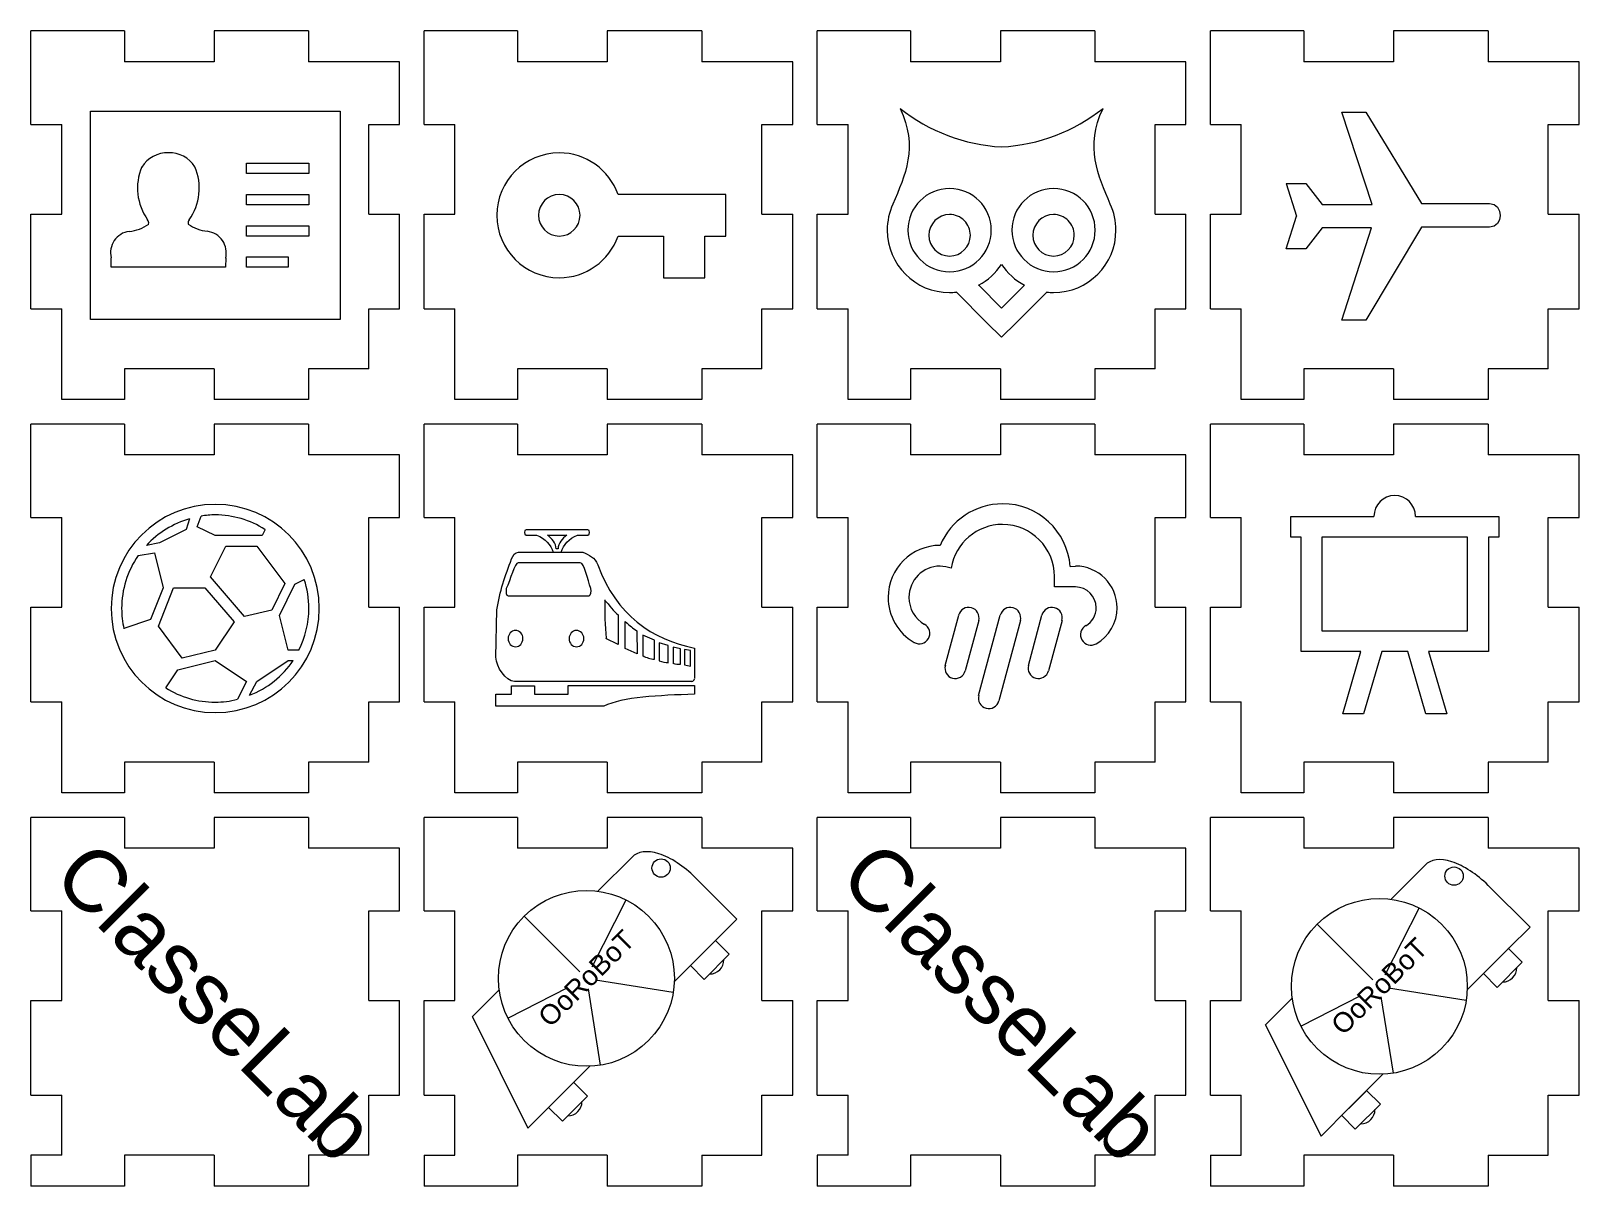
# Model space of a CAD drawing. Header units: millimetres. Extents: x 10 to 265, y 10 to 104.
# Drawn here: x 139 to 265, y 10 to 104 of the extents above; entities that cross this region are included whole.
import ezdxf

# ---------------------------------------------------------------- set-up
doc = ezdxf.new("R2010")
doc.units = ezdxf.units.MM
doc.layers.get('0').update_dxf_attribs({"lineweight": 25, "true_color": 0xffffff})
doc.layers.add('icons', color=7, linetype='Continuous', lineweight=25, true_color=0x000000)
doc.layers.add('text', color=7, linetype='Continuous', lineweight=25, true_color=0x000000)
doc.styles.add('textstyle2', font='')
doc.styles.add('textstyle3', font='')
doc.styles.add('textstyle4', font='')
doc.styles.add('textstyle5', font='')
doc.styles.get('textstyle2').set_extended_font_data('Arial')
doc.styles.get('textstyle3').set_extended_font_data('Arial')
doc.styles.get('textstyle4').set_extended_font_data('Arial')
doc.styles.get('textstyle5').set_extended_font_data('Arial')

msp = doc.modelspace()

# ---------------------------------------------------------------- linework, layer by layer
at = {"lineweight": 13}
for p, q in [((146.6, 104), (139, 104)), ((139, 96.4), (139, 104)), ((146.6, 104), (146.6, 101.5)), ((161.6, 104), (153.9, 104)), ((153.9, 104), (153.9, 101.5)), ((161.6, 104), (161.6, 101.5)), ((178.6, 104), (171, 104)), ((171, 96.4), (171, 104)), ((178.6, 104), (178.6, 101.5)), ((193.6, 104), (185.9, 104)), ((185.9, 104), (185.9, 101.5)), ((193.6, 104), (193.6, 101.5)), ((210.6, 104), (203, 104)), ((203, 96.4), (203, 104)), ((210.6, 104), (210.6, 101.5)), ((225.6, 104), (217.9, 104)), ((217.9, 104), (217.9, 101.5)), ((225.6, 104), (225.6, 101.5)), ((242.6, 104), (235, 104)), ((235, 96.4), (235, 104)), ((242.6, 104), (242.6, 101.5)), ((257.6, 104), (249.9, 104)), ((249.9, 104), (249.9, 101.5)), ((257.6, 104), (257.6, 101.5)), ((153.9, 101.5), (146.6, 101.5)), ((169, 101.5), (161.6, 101.5)), ((169, 96.4), (169, 101.5)), ((185.9, 101.5), (178.6, 101.5)), ((201, 101.5), (193.6, 101.5)), ((201, 96.4), (201, 101.5)), ((217.9, 101.5), (210.6, 101.5)), ((233, 101.5), (225.6, 101.5)), ((233, 96.4), (233, 101.5)), ((249.9, 101.5), (242.6, 101.5)), ((265, 101.5), (257.6, 101.5)), ((265, 96.4), (265, 101.5)), ((139, 96.4), (141.5, 96.4)), ((141.5, 89.1), (141.5, 96.4)), ((166.5, 89.1), (166.5, 96.4)), ((166.5, 96.4), (169, 96.4)), ((171, 96.4), (173.5, 96.4)), ((173.5, 89.1), (173.5, 96.4)), ((198.5, 89.1), (198.5, 96.4)), ((198.5, 96.4), (201, 96.4)), ((203, 96.4), (205.5, 96.4)), ((205.5, 89.1), (205.5, 96.4)), ((230.5, 89.1), (230.5, 96.4)), ((230.5, 96.4), (233, 96.4)), ((235, 96.4), (237.5, 96.4)), ((237.5, 89.1), (237.5, 96.4)), ((262.5, 89.1), (262.5, 96.4)), ((262.5, 96.4), (265, 96.4)), ((139, 81.4), (139, 89.1)), ((139, 89.1), (141.5, 89.1)), ((166.5, 89.1), (169, 89.1)), ((169, 81.4), (169, 89.1)), ((171, 81.4), (171, 89.1)), ((171, 89.1), (173.5, 89.1)), ((198.5, 89.1), (201, 89.1)), ((201, 81.4), (201, 89.1)), ((203, 81.4), (203, 89.1)), ((203, 89.1), (205.5, 89.1)), ((230.5, 89.1), (233, 89.1)), ((233, 81.4), (233, 89.1)), ((235, 81.4), (235, 89.1)), ((235, 89.1), (237.5, 89.1)), ((262.5, 89.1), (265, 89.1)), ((265, 81.4), (265, 89.1)), ((139, 81.4), (141.5, 81.4)), ((141.5, 74), (141.5, 81.4)), ((166.5, 76.5), (166.5, 81.4)), ((166.5, 81.4), (169, 81.4)), ((171, 81.4), (173.5, 81.4)), ((173.5, 74), (173.5, 81.4)), ((198.5, 76.5), (198.5, 81.4)), ((198.5, 81.4), (201, 81.4)), ((203, 81.4), (205.5, 81.4)), ((205.5, 74), (205.5, 81.4)), ((230.5, 76.5), (230.5, 81.4)), ((230.5, 81.4), (233, 81.4)), ((235, 81.4), (237.5, 81.4)), ((237.5, 74), (237.5, 81.4)), ((262.5, 76.5), (262.5, 81.4)), ((262.5, 81.4), (265, 81.4)), ((153.9, 76.5), (146.6, 76.5)), ((146.6, 76.5), (146.6, 74)), ((153.9, 76.5), (153.9, 74)), ((166.5, 76.5), (161.6, 76.5)), ((161.6, 76.5), (161.6, 74)), ((185.9, 76.5), (178.6, 76.5)), ((178.6, 76.5), (178.6, 74)), ((185.9, 76.5), (185.9, 74)), ((198.5, 76.5), (193.6, 76.5)), ((193.6, 76.5), (193.6, 74)), ((217.9, 76.5), (210.6, 76.5)), ((210.6, 76.5), (210.6, 74)), ((217.9, 76.5), (217.9, 74)), ((230.5, 76.5), (225.6, 76.5)), ((225.6, 76.5), (225.6, 74)), ((249.9, 76.5), (242.6, 76.5)), ((242.6, 76.5), (242.6, 74)), ((249.9, 76.5), (249.9, 74)), ((262.5, 76.5), (257.6, 76.5)), ((257.6, 76.5), (257.6, 74)), ((146.6, 74), (141.5, 74)), ((161.6, 74), (153.9, 74)), ((178.6, 74), (173.5, 74)), ((193.6, 74), (185.9, 74)), ((210.6, 74), (205.5, 74)), ((225.6, 74), (217.9, 74)), ((242.6, 74), (237.5, 74)), ((257.6, 74), (249.9, 74)), ((146.6, 72), (139, 72)), ((139, 64.4), (139, 72)), ((146.6, 72), (146.6, 69.5)), ((161.6, 72), (153.9, 72)), ((153.9, 72), (153.9, 69.5)), ((161.6, 72), (161.6, 69.5)), ((178.6, 72), (171, 72)), ((171, 64.4), (171, 72)), ((178.6, 72), (178.6, 69.5)), ((193.6, 72), (185.9, 72)), ((185.9, 72), (185.9, 69.5)), ((193.6, 72), (193.6, 69.5)), ((210.6, 72), (203, 72)), ((203, 64.4), (203, 72)), ((210.6, 72), (210.6, 69.5)), ((225.6, 72), (217.9, 72)), ((217.9, 72), (217.9, 69.5)), ((225.6, 72), (225.6, 69.5)), ((242.6, 72), (235, 72)), ((235, 64.4), (235, 72)), ((242.6, 72), (242.6, 69.5)), ((257.6, 72), (249.9, 72)), ((249.9, 72), (249.9, 69.5)), ((257.6, 72), (257.6, 69.5)), ((153.9, 69.5), (146.6, 69.5)), ((169, 69.5), (161.6, 69.5)), ((169, 64.4), (169, 69.5)), ((185.9, 69.5), (178.6, 69.5)), ((201, 69.5), (193.6, 69.5)), ((201, 64.4), (201, 69.5)), ((217.9, 69.5), (210.6, 69.5)), ((233, 69.5), (225.6, 69.5)), ((233, 64.4), (233, 69.5)), ((249.9, 69.5), (242.6, 69.5)), ((265, 69.5), (257.6, 69.5)), ((265, 64.4), (265, 69.5)), ((139, 64.4), (141.5, 64.4)), ((141.5, 57.1), (141.5, 64.4)), ((166.5, 57.1), (166.5, 64.4)), ((166.5, 64.4), (169, 64.4)), ((171, 64.4), (173.5, 64.4)), ((173.5, 57.1), (173.5, 64.4)), ((198.5, 57.1), (198.5, 64.4)), ((198.5, 64.4), (201, 64.4)), ((203, 64.4), (205.5, 64.4)), ((205.5, 57.1), (205.5, 64.4)), ((230.5, 57.1), (230.5, 64.4)), ((230.5, 64.4), (233, 64.4)), ((235, 64.4), (237.5, 64.4)), ((237.5, 57.1), (237.5, 64.4)), ((262.5, 57.1), (262.5, 64.4)), ((262.5, 64.4), (265, 64.4)), ((139, 49.4), (139, 57.1)), ((139, 57.1), (141.5, 57.1)), ((166.5, 57.1), (169, 57.1)), ((169, 49.4), (169, 57.1)), ((171, 49.4), (171, 57.1)), ((171, 57.1), (173.5, 57.1)), ((198.5, 57.1), (201, 57.1)), ((201, 49.4), (201, 57.1)), ((203, 49.4), (203, 57.1)), ((203, 57.1), (205.5, 57.1)), ((230.5, 57.1), (233, 57.1)), ((233, 49.4), (233, 57.1)), ((235, 49.4), (235, 57.1)), ((235, 57.1), (237.5, 57.1)), ((262.5, 57.1), (265, 57.1)), ((265, 49.4), (265, 57.1)), ((139, 49.4), (141.5, 49.4)), ((141.5, 42), (141.5, 49.4)), ((166.5, 44.5), (166.5, 49.4)), ((166.5, 49.4), (169, 49.4)), ((171, 49.4), (173.5, 49.4)), ((173.5, 42), (173.5, 49.4)), ((198.5, 44.5), (198.5, 49.4)), ((198.5, 49.4), (201, 49.4)), ((203, 49.4), (205.5, 49.4)), ((205.5, 42), (205.5, 49.4)), ((230.5, 44.5), (230.5, 49.4)), ((230.5, 49.4), (233, 49.4)), ((235, 49.4), (237.5, 49.4)), ((237.5, 42), (237.5, 49.4)), ((262.5, 44.5), (262.5, 49.4)), ((262.5, 49.4), (265, 49.4)), ((153.9, 44.5), (146.6, 44.5)), ((146.6, 44.5), (146.6, 42)), ((153.9, 44.5), (153.9, 42)), ((166.5, 44.5), (161.6, 44.5)), ((161.6, 44.5), (161.6, 42)), ((185.9, 44.5), (178.6, 44.5)), ((178.6, 44.5), (178.6, 42)), ((185.9, 44.5), (185.9, 42)), ((198.5, 44.5), (193.6, 44.5)), ((193.6, 44.5), (193.6, 42)), ((217.9, 44.5), (210.6, 44.5)), ((210.6, 44.5), (210.6, 42)), ((217.9, 44.5), (217.9, 42)), ((230.5, 44.5), (225.6, 44.5)), ((225.6, 44.5), (225.6, 42)), ((249.9, 44.5), (242.6, 44.5)), ((242.6, 44.5), (242.6, 42)), ((249.9, 44.5), (249.9, 42)), ((262.5, 44.5), (257.6, 44.5)), ((257.6, 44.5), (257.6, 42)), ((146.6, 42), (141.5, 42)), ((161.6, 42), (153.9, 42)), ((178.6, 42), (173.5, 42)), ((193.6, 42), (185.9, 42)), ((210.6, 42), (205.5, 42)), ((225.6, 42), (217.9, 42)), ((242.6, 42), (237.5, 42)), ((257.6, 42), (249.9, 42)), ((146.6, 40), (139, 40)), ((139, 32.4), (139, 40)), ((146.6, 40), (146.6, 37.5)), ((161.6, 40), (153.9, 40)), ((153.9, 40), (153.9, 37.5)), ((161.6, 40), (161.6, 37.5)), ((178.6, 40), (171, 40)), ((171, 32.4), (171, 40)), ((178.6, 40), (178.6, 37.5)), ((193.6, 40), (185.9, 40)), ((185.9, 40), (185.9, 37.5)), ((193.6, 40), (193.6, 37.5)), ((210.6, 40), (203, 40)), ((203, 32.4), (203, 40)), ((210.6, 40), (210.6, 37.5)), ((225.6, 40), (217.9, 40)), ((217.9, 40), (217.9, 37.5)), ((225.6, 40), (225.6, 37.5)), ((242.6, 40), (235, 40)), ((235, 32.4), (235, 40)), ((242.6, 40), (242.6, 37.5)), ((257.6, 40), (249.9, 40)), ((249.9, 40), (249.9, 37.5)), ((257.6, 40), (257.6, 37.5)), ((153.9, 37.5), (146.6, 37.5)), ((169, 37.5), (161.6, 37.5)), ((169, 32.4), (169, 37.5)), ((185.9, 37.5), (178.6, 37.5)), ((201, 37.5), (193.6, 37.5)), ((201, 32.4), (201, 37.5)), ((217.9, 37.5), (210.6, 37.5)), ((233, 37.5), (225.6, 37.5)), ((233, 32.4), (233, 37.5)), ((249.9, 37.5), (242.6, 37.5)), ((265, 37.5), (257.6, 37.5)), ((265, 32.4), (265, 37.5)), ((139, 32.4), (141.5, 32.4)), ((141.5, 25.1), (141.5, 32.4)), ((166.5, 25.1), (166.5, 32.4)), ((166.5, 32.4), (169, 32.4)), ((171, 32.4), (173.5, 32.4)), ((173.5, 25.1), (173.5, 32.4)), ((198.5, 25.1), (198.5, 32.4)), ((198.5, 32.4), (201, 32.4)), ((203, 32.4), (205.5, 32.4)), ((205.5, 25.1), (205.5, 32.4)), ((230.5, 25.1), (230.5, 32.4)), ((230.5, 32.4), (233, 32.4)), ((235, 32.4), (237.5, 32.4)), ((237.5, 25.1), (237.5, 32.4)), ((262.5, 25.1), (262.5, 32.4)), ((262.5, 32.4), (265, 32.4)), ((139, 17.4), (139, 25.1)), ((139, 25.1), (141.5, 25.1)), ((166.5, 25.1), (169, 25.1)), ((169, 17.4), (169, 25.1)), ((171, 17.4), (171, 25.1)), ((171, 25.1), (173.5, 25.1)), ((198.5, 25.1), (201, 25.1)), ((201, 17.4), (201, 25.1)), ((203, 17.4), (203, 25.1)), ((203, 25.1), (205.5, 25.1)), ((230.5, 25.1), (233, 25.1)), ((233, 17.4), (233, 25.1)), ((235, 17.4), (235, 25.1)), ((235, 25.1), (237.5, 25.1)), ((262.5, 25.1), (265, 25.1)), ((265, 17.4), (265, 25.1)), ((139, 17.4), (141.5, 17.4)), ((141.5, 12.5), (141.5, 17.4)), ((166.5, 12.5), (166.5, 17.4)), ((166.5, 17.4), (169, 17.4)), ((171, 17.4), (173.5, 17.4)), ((173.5, 12.5), (173.5, 17.4)), ((198.5, 12.5), (198.5, 17.4)), ((198.5, 17.4), (201, 17.4)), ((203, 17.4), (205.5, 17.4)), ((205.5, 12.5), (205.5, 17.4)), ((230.5, 12.5), (230.5, 17.4)), ((230.5, 17.4), (233, 17.4)), ((235, 17.4), (237.5, 17.4)), ((237.5, 12.5), (237.5, 17.4)), ((262.5, 12.5), (262.5, 17.4)), ((262.5, 17.4), (265, 17.4)), ((141.5, 12.5), (139, 12.5)), ((139, 12.5), (139, 10)), ((153.9, 12.5), (146.6, 12.5)), ((146.6, 12.5), (146.6, 10)), ((153.9, 12.5), (153.9, 10)), ((166.5, 12.5), (161.6, 12.5)), ((161.6, 12.5), (161.6, 10)), ((171, 12.5), (173.5, 12.5)), ((171, 12.5), (171, 10)), ((185.9, 12.5), (178.6, 12.5)), ((178.6, 12.5), (178.6, 10)), ((185.9, 12.5), (185.9, 10)), ((193.6, 12.5), (193.6, 10)), ((193.6, 12.5), (198.5, 12.5)), ((205.5, 12.5), (203, 12.5)), ((203, 12.5), (203, 10)), ((217.9, 12.5), (210.6, 12.5)), ((210.6, 12.5), (210.6, 10)), ((217.9, 12.5), (217.9, 10)), ((230.5, 12.5), (225.6, 12.5)), ((225.6, 12.5), (225.6, 10)), ((235, 12.5), (237.5, 12.5)), ((235, 12.5), (235, 10)), ((249.9, 12.5), (242.6, 12.5)), ((242.6, 12.5), (242.6, 10)), ((249.9, 12.5), (249.9, 10)), ((257.6, 12.5), (257.6, 10)), ((257.6, 12.5), (262.5, 12.5)), ((146.6, 10), (139, 10)), ((161.6, 10), (153.9, 10)), ((178.6, 10), (171, 10)), ((193.6, 10), (185.9, 10)), ((210.6, 10), (203, 10)), ((225.6, 10), (217.9, 10)), ((242.6, 10), (235, 10)), ((257.6, 10), (249.9, 10))]:
    msp.add_line(p, q, dxfattribs=at)
at = {"layer": 'icons', "lineweight": 9}
for p, q in [((143.84, 80.53), (143.84, 97.47)), ((143.84, 97.47), (164.16, 97.47)), ((164.16, 97.47), (164.16, 80.53)), ((248.17, 89.89), (245.68, 97.4)), ((245.68, 97.4), (247.66, 97.4)), ((247.66, 97.4), (252.17, 89.95)), ((156.54, 92.39), (156.54, 93.23)), ((156.54, 93.23), (161.62, 93.23)), ((161.62, 92.39), (156.54, 92.39)), ((161.62, 93.23), (161.62, 92.39)), ((241.17, 91.58), (242.75, 91.58)), ((241.17, 91.58), (242.01, 88.93)), ((242.75, 91.58), (244.1, 89.89)), ((156.54, 89.85), (156.54, 90.69)), ((156.54, 90.69), (161.62, 90.69)), ((161.62, 89.85), (156.54, 89.85)), ((161.62, 90.69), (161.62, 89.85)), ((195.55, 90.69), (186.78, 90.69)), ((195.55, 87.31), (195.55, 90.69)), ((244.1, 89.89), (248.17, 89.89)), ((252.17, 89.95), (257.7, 89.95)), ((241.17, 86.28), (242.01, 88.93)), ((156.54, 87.31), (156.54, 88.15)), ((156.54, 88.15), (161.62, 88.15)), ((161.62, 87.31), (156.54, 87.31)), ((161.62, 88.15), (161.62, 87.31)), ((186.78, 87.31), (190.47, 87.31)), ((190.47, 87.31), (190.47, 83.92)), ((193.85, 83.92), (193.85, 87.31)), ((193.85, 87.31), (195.55, 87.31)), ((244.1, 87.97), (242.75, 86.28)), ((248.11, 87.97), (244.1, 87.97)), ((245.68, 80.46), (248.11, 87.97)), ((252.17, 88.03), (247.66, 80.46)), ((257.7, 88.03), (252.17, 88.03)), ((242.75, 86.28), (241.17, 86.28)), ((145.53, 84.77), (145.53, 85.54)), ((154.84, 84.77), (145.53, 84.77)), ((154.85, 85.53), (154.84, 84.77)), ((154.84, 84.77), (154.84, 84.77)), ((156.54, 84.77), (156.54, 85.61)), ((156.54, 85.61), (159.93, 85.61)), ((159.93, 84.77), (156.54, 84.77)), ((159.93, 85.61), (159.93, 84.77)), ((190.47, 83.92), (193.85, 83.92)), ((218, 81.44), (216.14, 83.31)), ((219.86, 83.31), (218, 81.44)), ((214.3, 82.76), (216.81, 80.25)), ((219.19, 80.25), (221.7, 82.76)), ((164.16, 80.53), (143.84, 80.53)), ((216.81, 80.25), (218, 79.07)), ((218, 79.07), (219.19, 80.25)), ((247.66, 80.46), (245.68, 80.46)), ((151.91, 64.3), (151.62, 63.43)), ((152.54, 63.64), (152.84, 64.51)), ((241.53, 64.5), (248.31, 64.5)), ((241.53, 62.81), (241.53, 64.5)), ((251.69, 64.5), (258.47, 64.5)), ((258.47, 64.5), (258.47, 62.81)), ((151.62, 63.43), (149.45, 62.34)), ((154, 62.93), (152.54, 63.64)), ((158.05, 63.43), (157.81, 62.93)), ((184.32, 63.41), (179.31, 63.41)), ((149.45, 62.34), (148.4, 62.13)), ((153.6, 59.59), (154.85, 62.08)), ((154.85, 62.93), (154, 62.93)), ((157.81, 62.93), (154.85, 62.93)), ((154.85, 62.08), (157.39, 62.08)), ((157.39, 62.08), (159.66, 59.04)), ((179.31, 62.98), (180.16, 62.98)), ((181.04, 62.98), (182.61, 62.98)), ((181.83, 61.85), (181.75, 61.85)), ((181.9, 61.85), (181.83, 61.85)), ((183.49, 62.98), (184.32, 62.98)), ((242.38, 62.81), (241.53, 62.81)), ((242.38, 53.5), (242.38, 62.81)), ((244.07, 62.81), (244.07, 55.19)), ((255.93, 62.81), (244.07, 62.81)), ((255.93, 55.19), (255.93, 62.81)), ((258.47, 62.81), (257.62, 62.81)), ((257.62, 62.81), (257.62, 53.5)), ((147.73, 61.31), (149.06, 61.52)), ((149.06, 61.52), (149.77, 58.69)), ((183.71, 60.72), (178.65, 60.72)), ((178.69, 61.59), (183.92, 61.59)), ((181.5, 61.58), (181.83, 61.58)), ((181.83, 61.58), (181.83, 61.58)), ((181.83, 61.58), (182.15, 61.58)), ((156.38, 56.34), (153.6, 59.59)), ((160.49, 58.98), (161.25, 59.35)), ((222.31, 58.75), (222.31, 59.6)), ((223.58, 60.42), (224.01, 60.45)), ((149.77, 58.69), (148.73, 56.1)), ((149.37, 55.57), (150.61, 58.69)), ((150.61, 58.69), (153.15, 58.69)), ((153.15, 58.69), (155.53, 55.92)), ((159.66, 59.04), (158.61, 56.86)), ((159.22, 56.44), (160.49, 58.98)), ((177.84, 58.04), (184.42, 58.04)), ((224.01, 58.75), (222.31, 58.75)), ((158.61, 56.86), (156.38, 56.34)), ((176.85, 53.03), (176.93, 56.9)), ((148.73, 56.1), (146.57, 55.36)), ((151.32, 52.95), (149.37, 55.57)), ((155.53, 55.92), (154, 53.61)), ((159.93, 53.61), (159.22, 56.44)), ((186.8, 56.49), (186.8, 54.06)), ((187.37, 53.74), (187.37, 55.93)), ((211.73, 55.71), (211.73, 55.71)), ((213.42, 52.37), (214.51, 56.46)), ((216.14, 56.03), (215.04, 51.94)), ((216.13, 49.92), (217.89, 56.46)), ((219.53, 56.03), (217.78, 49.48)), ((220.2, 52.37), (221.28, 56.46)), ((222.92, 56.03), (221.81, 51.94)), ((224.85, 55.6), (224.85, 55.6)), ((186.8, 54.06), (185.8, 54.57)), ((188.32, 55.17), (188.33, 53.3)), ((188.81, 54.84), (188.81, 53.16)), ((189.74, 54.41), (188.81, 54.84)), ((189.74, 52.87), (189.74, 54.41)), ((190.13, 54.2), (190.13, 52.75)), ((190.87, 53.99), (190.13, 54.2)), ((210.88, 54.25), (210.88, 54.24)), ((244.07, 55.19), (255.93, 55.19)), ((154, 53.61), (151.32, 52.95)), ((160.8, 53.61), (159.93, 53.61)), ((188.33, 53.3), (187.37, 53.74)), ((190.87, 52.6), (190.87, 53.99)), ((191.26, 53.85), (191.26, 52.54)), ((191.86, 53.72), (191.26, 53.85)), ((191.86, 52.46), (191.86, 53.72)), ((192.19, 53.65), (192.19, 52.41)), ((192.68, 53.57), (192.19, 53.65)), ((192.68, 52.32), (192.68, 53.57)), ((193, 53.78), (193, 51.29)), ((225.7, 54.13), (225.7, 54.13)), ((247.25, 53.5), (242.38, 53.5)), ((245.77, 48.42), (247.25, 53.5)), ((248.94, 53.5), (247.46, 48.42)), ((251.06, 53.5), (248.94, 53.5)), ((252.54, 48.42), (251.06, 53.5)), ((257.62, 53.5), (252.75, 53.5)), ((252.75, 53.5), (254.23, 48.42)), ((149.98, 50.54), (150.96, 52)), ((150.96, 52), (154, 52.77)), ((154, 52.77), (156.54, 51.07)), ((157.39, 51.07), (159.93, 52.77)), ((159.93, 52.77), (160.35, 52.77)), ((192.19, 52.41), (192.68, 52.32)), ((156.54, 51.07), (155.8, 49.62)), ((156.8, 49.94), (157.39, 51.07)), ((178.1, 50.03), (178.1, 50.72)), ((178.1, 50.72), (179.98, 50.72)), ((192.79, 51.07), (178.35, 51.07)), ((179.98, 50.72), (179.98, 50.04)), ((182.73, 50.04), (182.73, 50.73)), ((182.73, 50.73), (193.01, 50.73)), ((193.01, 50.73), (193.01, 50.03)), ((176.85, 50.03), (178.1, 50.03)), ((176.85, 49.05), (176.85, 50.03)), ((179.98, 50.04), (182.73, 50.04)), ((185.63, 49.05), (176.85, 49.05)), ((247.46, 48.42), (245.77, 48.42)), ((254.23, 48.42), (252.54, 48.42)), ((187.92, 36.76), (185.15, 34)), ((187.92, 36.76), (187.92, 36.76)), ((252.47, 36.11), (249.7, 33.34)), ((252.47, 36.11), (252.47, 36.11)), ((196.46, 31.73), (193.07, 35.12)), ((261.01, 31.07), (257.61, 34.47)), ((184.68, 27.84), (187.45, 33.28)), ((183.68, 27.43), (179.15, 31.96)), ((194.76, 30.03), (196.46, 31.73)), ((249.23, 27.18), (252, 32.62)), ((248.22, 26.78), (243.69, 31.31)), ((259.31, 29.38), (261.01, 31.07)), ((191.36, 26.63), (194.71, 29.98)), ((194.71, 29.98), (194.71, 29.98)), ((195.83, 28.86), (194.71, 29.98)), ((255.9, 25.97), (259.25, 29.32)), ((259.25, 29.32), (259.25, 29.32)), ((260.37, 28.21), (259.25, 29.32)), ((192.67, 27.94), (193.79, 26.82)), ((193.79, 26.82), (195.83, 28.86)), ((258.33, 26.17), (260.37, 28.21)), ((184.95, 26.79), (191.27, 25.78)), ((257.22, 27.29), (258.33, 26.17)), ((177.11, 25.96), (174.92, 23.76)), ((182.68, 26.13), (177.83, 23.66)), ((184.34, 26.06), (185.32, 19.84)), ((241.66, 25.3), (239.46, 23.1)), ((247.22, 25.47), (242.38, 23)), ((248.88, 25.41), (249.87, 19.18)), ((249.49, 26.13), (255.82, 25.13)), ((174.93, 23.77), (177.19, 19.24)), ((239.47, 23.11), (241.73, 18.59)), ((177.19, 19.24), (179.45, 14.72)), ((181.7, 16.97), (184.48, 19.75)), ((181.71, 16.98), (183.98, 19.24)), ((246.25, 16.32), (249.03, 19.1)), ((184.29, 17.32), (183.17, 18.44)), ((241.73, 18.59), (244, 14.06)), ((246.26, 16.33), (248.52, 18.59)), ((248.83, 16.67), (247.71, 17.78)), ((179.45, 14.72), (181.71, 16.98)), ((181.13, 16.4), (182.25, 15.28)), ((182.25, 15.28), (184.29, 17.32)), ((246.79, 14.63), (248.83, 16.67)), ((244, 14.06), (246.26, 16.33)), ((245.68, 15.75), (246.79, 14.63))]:
    msp.add_line(p, q, dxfattribs=at)
for centre in [(190.29, 35.88), (254.83, 35.22)]:
    msp.add_circle(centre, 0.747, dxfattribs=at)
for centre, radius, start, end in [((218.76, 109.05), 14.5, 231.4964, 266.9804), ((217.24, 109.05), 14.5, 273.0196, 308.5036), ((150.09, 91.64), 2.44, 87.7098, 148.1772), ((150.29, 91.65), 2.43, 32.1688, 92.3309), ((182, 89), 5.08, 90, 180), ((182, 89.01), 5.07, 19.4082, 89.9976), ((152.1, 91.21), 4.43, 157.1354, 215.6069), ((148.22, 91.21), 4.48, 324.9014, 22.8208), ((213.77, 87.79), 3.39, 90, 180), ((213.77, 87.79), 3.39, 0, 90), ((222.23, 87.79), 3.39, 90, 180), ((222.23, 87.79), 3.39, 0, 90), ((182, 89), 1.69, 90, 180), ((182, 89), 1.69, 0, 90), ((213.79, 87.78), 5.1, 155.33, 179.8552), ((222.21, 87.78), 5.1, 0.1448, 24.67), ((146.68, 90.94), 3.27, 275.3694, 305.7161), ((148.09, 88.35), 0.493, 352.4908, 34.5858), ((152.29, 88.35), 0.497, 145.9387, 187.97), ((153.67, 90.86), 3.18, 234.0798, 264.2738), ((182, 89), 5.08, 180, 270), ((182, 89), 1.69, 180, 270), ((182, 89), 1.69, 270, 0), ((213.77, 87.37), 1.69, 90, 180), ((213.77, 87.37), 1.69, 359.9841, 90.0159), ((222.23, 87.37), 1.69, 90, 180), ((222.23, 87.37), 1.69, 359.9841, 90.0159), ((147.23, 85.96), 1.75, 98.0986, 193.8246), ((153.13, 85.94), 1.77, 346.364, 82.8655), ((182, 88.99), 5.07, 270.0024, 340.5918), ((213.77, 87.79), 5.08, 180, 270), ((213.77, 87.79), 3.39, 180, 270), ((213.77, 87.37), 1.69, 180, 270), ((213.77, 87.79), 3.39, 270, 0), ((213.77, 87.37), 1.69, 270, 0), ((222.23, 87.79), 3.39, 180, 270), ((222.23, 87.37), 1.69, 180, 270), ((222.23, 87.79), 3.39, 270, 0), ((222.23, 87.79), 5.08, 270, 0), ((222.23, 87.37), 1.69, 270, 0), ((213.78, 87.77), 5.04, 297.8259, 326.7215), ((222.26, 87.82), 5.11, 213.4699, 241.9827), ((213.59, 88.37), 5.66, 271.827, 277.2486), ((222.41, 88.37), 5.66, 262.7514, 268.173), ((218.09, 60), 5.52, 90.1361, 157.244), ((218.07, 60), 5.53, 4.4012, 89.8951), ((250, 64.5), 1.69, 90, 180), ((250, 64.5), 1.69, 0, 90), ((154, 57), 8.47, 90, 180), ((154.01, 56.96), 7.63, 105.9825, 137.3556), ((154.04, 58.05), 6.57, 90.3319, 100.5093), ((154, 57), 8.47, 0, 90), ((153.98, 57.1), 7.52, 57.2613, 89.8688), ((218.08, 59.6), 4.24, 89.9654, 170.6423), ((218.08, 59.6), 4.23, 0, 90), ((213, 57.91), 4.23, 90, 180), ((153.92, 57.01), 7.54, 145.2357, 180.069), ((154.17, 57.03), 7.45, 359.7882, 18.1994), ((213, 57.91), 2.54, 90, 180), ((212.99, 57.81), 2.63, 69.8717, 89.8041), ((224.01, 57.06), 3.39, 0, 90), ((224.01, 57.06), 1.69, 0, 90), ((154, 57), 8.47, 180, 270), ((153.89, 57.02), 7.51, 180.1539, 192.7857), ((154, 57), 8.47, 270, 0), ((154.02, 57.05), 7.6, 333.118, 359.6198), ((212.98, 57.9), 4.22, 179.8695, 240.1319), ((213, 57.9), 2.54, 179.9216, 240.0416), ((215.32, 56.25), 0.842, 74.9744, 165.4216), ((215.32, 56.24), 0.848, 345.4238, 74.9722), ((218.71, 56.25), 0.842, 74.9744, 165.4216), ((218.71, 56.24), 0.848, 345.4238, 74.9722), ((222.1, 56.25), 0.842, 74.9744, 165.4216), ((222.09, 56.24), 0.848, 345.4238, 74.9722), ((224.02, 57.05), 1.68, 299.7323, 0.2089), ((224.05, 57.04), 3.35, 299.6304, 0.3108), ((211.31, 54.98), 0.845, 329.7677, 60.4592), ((225.27, 54.87), 0.841, 119.2786, 210.4944), ((211.31, 54.98), 0.849, 239.7716, 329.6744), ((225.28, 54.87), 0.851, 210.0037, 299.7693), ((154, 57.09), 7.68, 291.381, 325.7383), ((214.21, 52.13), 0.819, 163.0744, 255.9083), ((214.23, 52.15), 0.842, 254.9744, 345.4216), ((220.98, 52.13), 0.819, 163.0744, 255.9083), ((221, 52.15), 0.842, 254.9744, 345.4216), ((153.98, 56.88), 7.5, 237.7006, 270.1221), ((153.87, 57.35), 7.98, 270.941, 284.0368), ((216.97, 49.71), 0.861, 165.7262, 254.264), ((216.96, 49.69), 0.84, 254.3151, 345.675), ((194.25, 28.4), 1.14, 269.2629, 0.7371), ((258.79, 27.75), 1.14, 269.2629, 0.7371)]:
    msp.add_arc(centre, radius, start, end, dxfattribs=at)
for centre, major_axis, ratio, start_param, end_param in [((214.81, 57.4), (0, -32.39), 0.898887, 4.70331, 4.799667), ((178.44, 54.55), (0, 0.668), 0.898887, 6.283185, 1.570796), ((178.44, 54.55), (0, -0.668), 0.898887, 4.712389, 0.000001), ((178.44, 54.55), (0, -0.668), 0.898887, 1.570796, 3.141593), ((178.44, 54.55), (0, -0.668), 0.898887, 0, 1.570796), ((183.4, 54.55), (0, 0.668), 0.898887, 6.283185, 1.570796), ((183.4, 54.55), (0, -0.668), 0.898887, 4.712389, 0.000001), ((183.4, 54.55), (0, -0.668), 0.898887, 1.570796, 3.141593), ((183.4, 54.55), (0, -0.668), 0.898887, 0, 1.570796), ((189.95, 55.69), (0, -2.83), 0.898887, 5.816633, 6.200442), ((190.91, 55.16), (0, -2.56), 0.898887, 5.939887, 6.269222), ((191.77, 54.47), (0, 2.01), 0.898887, 2.853144, 3.193857), ((192.76, 51.34), (0, -0.273), 0.898887, 0.102707, 1.37576), ((191.37, 33.42), (3.39, -3.39), 0.5, 1.570796, 3.173757), ((255.91, 32.77), (3.39, -3.39), 0.5, 1.570796, 3.173757), ((191.37, 33.42), (3.39, -3.39), 0.5, 6.251021, 0), ((255.91, 32.77), (3.39, -3.39), 0.5, 6.251021, 0), ((182.71, 16.86), (0.805, 0.805), 0.999839, 3.914205, 5.510573), ((247.25, 16.21), (0.805, 0.805), 0.999839, 3.914205, 5.510573)]:
    msp.add_ellipse(centre, major_axis=major_axis, ratio=ratio, start_param=start_param, end_param=end_param, dxfattribs=at)
for centre in [(184.21, 26.9), (248.75, 26.25)]:
    msp.add_ellipse(centre, major_axis=(5.06, -5.06), ratio=1, dxfattribs=at)
for points in [[(209.74, 97.7), (211.23, 94.57), (210.15, 92.23), (209.15, 89.91)], [(226.85, 89.91), (225.85, 92.23), (224.77, 94.57), (226.26, 97.7)], [(257.7, 89.95), (258.89, 89.95), (258.89, 88.03), (257.7, 88.03)], [(179.31, 63.41), (179.11, 63.41), (179.12, 62.98), (179.31, 62.98)], [(184.32, 62.98), (184.53, 62.98), (184.5, 63.41), (184.32, 63.41)], [(180.16, 62.98), (180.88, 62.66), (181.3, 62.2), (181.5, 61.58)], [(181.75, 61.85), (181.75, 62.35), (181.38, 62.67), (181.04, 62.98)], [(182.61, 62.98), (182.27, 62.67), (181.9, 62.34), (181.9, 61.85)], [(182.15, 61.58), (182.35, 62.2), (182.77, 62.66), (183.49, 62.98)], [(176.93, 56.9), (177.12, 58.36), (177.62, 59.69), (178.12, 61.03)], [(178.65, 60.72), (178.37, 60.72), (178.01, 59.32), (177.69, 58.62)], [(178.12, 61.03), (178.24, 61.31), (178.39, 61.59), (178.69, 61.59)], [(184.56, 58.64), (184.32, 59.34), (184.03, 60.72), (183.71, 60.72)], [(183.92, 61.59), (184.4, 61.35), (184.91, 61.17), (185.13, 60.55)], [(185.13, 60.55), (186.63, 56.44), (189.6, 54.47), (193, 53.78)], [(177.69, 58.62), (177.63, 58.34), (177.69, 58.04), (177.84, 58.04)], [(184.42, 58.04), (184.58, 58.04), (184.64, 58.41), (184.56, 58.64)], [(185.69, 57.69), (186.06, 57.29), (186.46, 56.74), (186.8, 56.49)], [(187.37, 55.93), (187.79, 55.54), (187.96, 55.46), (188.32, 55.17)], [(178.35, 51.07), (177.66, 51.07), (176.85, 52.26), (176.85, 53.03)], [(193.01, 50.03), (190.11, 49.91), (187.16, 49.82), (185.63, 49.05)]]:
    msp.add_open_spline(points, degree=3, dxfattribs=at)

# ---------------------------------------------------------------- texts
at = {"layer": 'icons', "lineweight": 9, "char_height": 1.6, "attachment_point": 5, "rotation": 45}
for insert, style in [((184.21, 26.9), 'textstyle5'), ((248.75, 26.25), 'textstyle4')]:
    msp.add_mtext('OoRoBoT', dxfattribs=dict(at, insert=insert, style=style))
at = {"layer": 'text', "char_height": 5, "attachment_point": 5, "rotation": 315}
for insert, style in [((154, 25), 'textstyle2'), ((218, 25), 'textstyle3')]:
    msp.add_mtext('ClasseLab', dxfattribs=dict(at, insert=insert, style=style))

doc.saveas('drawing.dxf')
